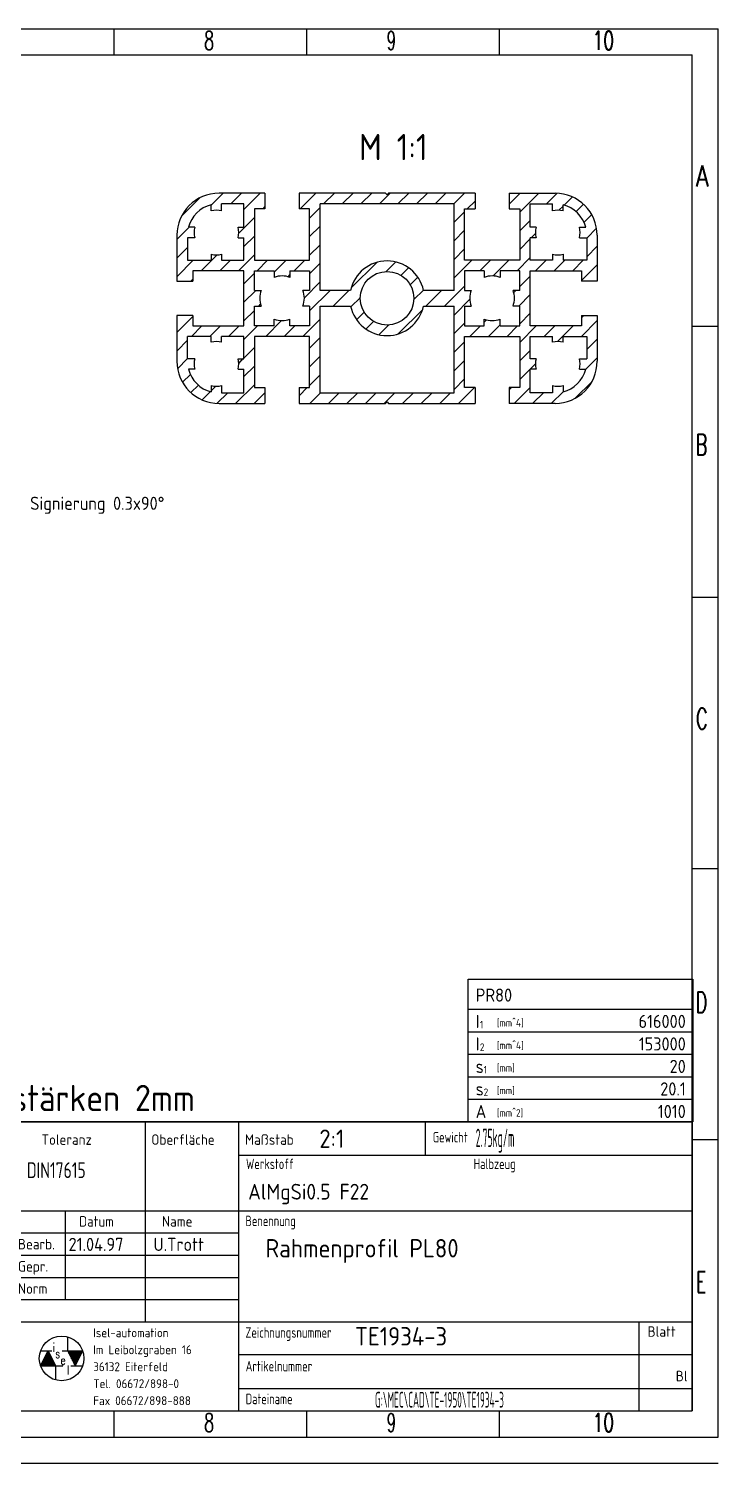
# Model space of a CAD drawing. Extents: x 185 to 378, y -100 to 37.
# Drawn here: x 312.2 to 377.8, y -99.5 to 37 of the extents above; entities that cross this region are included whole.
import ezdxf
from ezdxf.enums import TextEntityAlignment as Align

# ---------------------------------------------------------------- set-up
doc = ezdxf.new("R2010")
doc.units = 0
doc.header["$LTSCALE"] = 0.5
doc.linetypes.add('AUSGEZOGEN', pattern=[0])
doc.layers.get('0').update_dxf_attribs({"linetype": 'CONTINUOUS'})
for name, color, linetype in [('5', 3, 'CONTINUOUS'), ('6', 2, 'CONTINUOUS'), ('8', 1, 'CONTINUOUS'), ('BLATT', 141, 'AUSGEZOGEN'), ('RAHM3', 2, 'CONTINUOUS'), ('RAHM5', 7, 'CONTINUOUS')]:
    doc.layers.add(name, color=color, linetype=linetype)
doc.styles.add('SIMPLEX', font='simplex')
doc.styles.get("Standard").update_dxf_attribs({"font": 'geniso.shx', "width": 0.99})

# ---------------------------------------------------------------- blocks, each defined once
blk = doc.blocks.new('ISEL')
at = {"layer": 'BLATT', "color": 141, "linetype": 'CONTINUOUS'}
for p, q in [((-129.54, 54.99), (-129.54, 21.15)), ((-104.14, 54.99), (-104.14, 16.92)), ((-50.8, 54.99), (-50.8, 48.66)), ((-86.36, 48.66), (0, 48.66)), ((-175.26, 38.07), (-175.26, 0)), ((-149.86, 38.07), (-149.86, 0)), ((-137.16, 38.07), (-137.16, 0)), ((-182.88, 33.84), (-86.36, 33.84)), ((-182.88, 29.61), (-86.36, 29.61)), ((-182.88, 25.38), (-86.36, 25.38)), ((-182.88, 21.15), (-129.54, 21.15)), ((-129.54, 21.15), (-129.54, 0)), ((-129.54, 21.15), (-86.36, 21.15)), ((-182.88, 16.92), (-129.54, 16.92)), ((-10.16, 16.92), (-10.16, 0)), ((-118.85, 11.38), (-118.85, 14.04)), ((-182.88, 12.69), (-129.54, 12.69)), ((-124.03, 8.54), (-122.62, 11.38)), ((-124.03, 11.38), (-121.86, 11.38)), ((-122.79, 11.04), (-122.79, 8.54)), ((-122.62, 11.38), (-122.62, 8.54)), ((-122.62, 11.38), (-121.2, 8.54)), ((-122.45, 11.04), (-122.45, 8.54)), ((-119.94, 11.38), (-116.02, 11.38)), ((-118.85, 11.38), (-117.44, 8.54)), ((-118.63, 10.92), (-118.63, 11.38)), ((-118.46, 10.58), (-118.46, 11.38)), ((-118.29, 10.24), (-118.29, 11.38)), ((-118.12, 9.9), (-118.12, 11.38)), ((-117.95, 9.56), (-117.95, 11.38)), ((-117.78, 9.22), (-117.78, 11.38)), ((-117.61, 8.88), (-117.61, 11.38)), ((-117.44, 8.54), (-116.02, 11.38)), ((-117.44, 8.54), (-117.44, 11.38)), ((-117.27, 8.88), (-117.27, 11.38)), ((-117.1, 9.22), (-117.1, 11.38)), ((-116.93, 9.56), (-116.93, 11.38)), ((-116.76, 9.9), (-116.76, 11.38)), ((-116.59, 10.24), (-116.59, 11.38)), ((-116.42, 10.58), (-116.42, 11.38)), ((-116.25, 10.92), (-116.25, 11.38)), ((-182.88, 8.46), (-129.54, 8.46)), ((-124.03, 8.54), (-119.77, 8.54)), ((-123.81, 9), (-123.81, 8.54)), ((-123.64, 9.34), (-123.64, 8.54)), ((-123.47, 9.68), (-123.47, 8.54)), ((-123.3, 10.02), (-123.3, 8.54)), ((-123.13, 10.36), (-123.13, 8.54)), ((-122.96, 10.7), (-122.96, 8.54)), ((-122.28, 10.7), (-122.28, 8.54)), ((-122.11, 10.36), (-122.11, 8.54)), ((-121.94, 10.02), (-121.94, 8.54)), ((-121.77, 9.68), (-121.77, 8.54)), ((-121.6, 9.34), (-121.6, 8.54)), ((-121.43, 9), (-121.43, 8.54)), ((-121.2, 8.54), (-121.2, 5.88)), ((-118.27, 8.54), (-116.02, 8.54)), ((-86.36, 10.69), (0, 10.69)), ((-182.88, 4.23), (-129.54, 4.23)), ((-182.88, 0), (-182.88, 4.23)), ((-86.36, 4.23), (0, 4.23))]:
    blk.add_line(p, q, dxfattribs=at)
at = {"layer": 'BLATT', "color": 141}
for p, q in [((-86.36, 54.99), (-86.36, 0)), ((-182.88, 38.07), (0, 38.07)), ((-119.38, 38.07), (-119.38, 21.15)), ((-129.54, 16.92), (0, 16.92))]:
    blk.add_line(p, q, dxfattribs=at)
at = {"layer": 'BLATT', "color": 141, "linetype": 'CONTINUOUS'}
blk.add_circle((-120.03, 9.96), 4.25, dxfattribs=at)
at = {"layer": 'RAHM5'}
for p, q in [((-182.88, 54.99), (0, 54.99)), ((0, 54.99), (0, 0))]:
    blk.add_line(p, q, dxfattribs=at)
blk.add_lwpolyline([(-182.88, 0), (0, 0), (0, 54.99), (-182.88, 54.99)], close=True, dxfattribs=at)
at = {"layer": 'BLATT', "color": 141, "linetype": 'CONTINUOUS'}
for s, height, p in [('Das Urheberrecht dieser Zeichnung', 2.2, (-181.19, 52.05)), ('Toleranz', 2, (-123.84, 50.6)), ('Oberfläche', 2, (-102.95, 50.6)), ('Maßstab', 2, (-85.14, 50.6)), ('verbleibt der Firma Isel-automation.', 2.2, (-181.19, 47.87)), ('Vervielfältigungen sind ohne unsere', 2.2, (-181.19, 43.69)), ('Genehmigung nicht gestattet.', 2.2, (-181.19, 39.51)), ('Bearb.', 2, (-128.34, 30.71)), ('Gepr.', 2, (-128.34, 26.48)), ('Norm', 2, (-128.34, 22.25)), ('Isel-automation', 1.7, (-114, 13.99)), ('Im Leibolzgraben 16', 1.7, (-114, 10.76)), ('36132 Eiterfeld', 1.7, (-114, 7.53)), ('Tel. 06672/898-0', 1.7, (-114, 4.3)), ('Name', 2, (-136.58, 1.2)), ('Fax 06672/898-888', 1.7, (-114, 1.07))]:
    blk.add_text(s, height=height, dxfattribs=at).set_placement(p)
at = {"layer": 'BLATT', "color": 141, "linetype": 'CONTINUOUS', "width": 0.8}
for s, p in [('Gewicht', (-49.38, 51.07)), ('Werkstoff', (-84.93, 45.98)), ('Halbzeug', (-41.59, 45.98)), ('Benennung', (-85.03, 35.13)), ('Zeichnungsnummer', (-85.03, 13.9)), ('Artikelnummer', (-84.99, 7.49)), ('Dateiname', (-84.99, 1.25))]:
    blk.add_text(s, height=2, dxfattribs=at).set_placement(p)
at = {"layer": 'BLATT', "color": 141, "linetype": 'CONTINUOUS', "width": 0.983632}
blk.add_text('Datum', height=2, dxfattribs=at).set_placement((-113.39, 35.04), align=Align.CENTER)
at = {"layer": 'BLATT', "color": 141, "linetype": 'CONTINUOUS'}
blk.add_text('Name', height=2, dxfattribs=at).set_placement((-95.12, 35.04), align=Align.RIGHT)
for s, p in [('Blatt', (-5.79, 14.07)), ('Bl', (-1.98, 5.61)), ('Zust.', (-178.89, 1.2)), ('Änderung', (-167.28, 1.2)), ('Datum', (-143.87, 1.2))]:
    blk.add_text(s, height=2, dxfattribs=at).set_placement(p, align=Align.CENTER)
at = {"layer": 'BLATT', "color": 141, "linetype": 'CONTINUOUS', "style": 'SIMPLEX'}
for s, p, p2 in [('i', (-121.59, 11.19), (-121.42, 11.19)), ('s', (-121.21, 10.01), (-120.32, 10.01)), ('e', (-120.24, 8.77), (-119.27, 8.77)), ('l', (-119.1, 6.92), (-119.1, 6.92))]:
    blk.add_text(s, height=1.7, dxfattribs=at).set_placement(p, p2, align=Align.FIT)
at = {"layer": 'RAHM3'}
for tag, p, height in [('GEN-TITLE-SCA{5.42}', (-70.96, 50.01), 3.5), ('GEN-TITLE-POSI{2.20}', (-41.2, 50.17), 3.5), ('GEN-TITLE-NORM1{14.84}', (-84.51, 40.19), 3), ('GEN-TITLE-NORM2{14.89}', (-34.12, 40.06), 3), ('GEN-TITLE-DAT{5.44}', (-118.7, 30.41), 2.5), ('GEN-TITLE-NAME{5}', (-102.53, 30.41), 2.5), ('GEN-TITLE-DES1{15.54}', (-81.21, 29.17), 3.5), ('GEN-TITLE-CHKD{5.41}', (-118.55, 26.18), 2.5), ('GEN-TITLE-CHKM{5}', (-102.06, 26.49), 2.5), ('GEN-TITLE-DES2{21.21}', (-80.71, 21.17), 3.5), ('GEN-TITLE-NR{13.37}', (-64.18, 12.42), 3.5), ('GEN-TITLE-QTY{4.38}', (-65.67, 5.77), 3.5), ('GEN-TITLE-PLOT{2.94}', (-9.6, 0.52), 3)]:
    blk.add_attdef(tag, p, '', height=height, dxfattribs=at)
at = {"layer": 'RAHM3', "width": 0.8}
for tag, p in [('GEN-TITLE-MAT1{11.15}', (-126.65, 44.28)), ('GEN-TITLE-MAT2{11.09}', (-126.65, 40.55))]:
    blk.add_attdef(tag, p, '', height=3, dxfattribs=at)
blk.add_attdef('GEN-TITLE-SHEET{2.62}', text='', height=3, dxfattribs=at).set_placement((0.68, 10.73), align=Align.CENTER)
at = {"layer": 'RAHM3'}
blk.add_attdef('GEN-TITLE-DWG{8.92}', text='', height=3, dxfattribs=at).set_placement((-48.09, 0.6), align=Align.CENTER)
blk = doc.blocks.new('A3')
at = {"color": 7, "linetype": 'AUSGEZOGEN'}
for p, q in [((-371.8, 263), (5, 263)), ((5, -5), (5, 263)), ((-366.8, 258), (0, 258)), ((0, 0), (0, 258)), ((-366.8, 0), (0, 0)), ((-371.8, -5), (5, -5))]:
    blk.add_line(p, q, dxfattribs=at)
at = {"color": 56, "linetype": 'AUSGEZOGEN'}
blk.add_line((-371.8, -10), (5, -10), dxfattribs=at)
at = {"layer": 'BLATT'}
for p, q in [((-110.04, 258), (-110.04, 263)), ((-73.36, 258), (-73.36, 263)), ((-36.68, 258), (-36.68, 263)), ((0, 206.4), (5, 206.4)), ((0, 154.8), (5, 154.8)), ((0, 103.2), (5, 103.2)), ((0, 51.6), (5, 51.6)), ((-110.04, -5), (-110.04, 0)), ((-73.36, -5), (-73.36, 0)), ((-36.68, -5), (-36.68, 0))]:
    blk.add_line(p, q, dxfattribs=at)
at = {"layer": 'BLATT', "style": 'SIMPLEX'}
for s, height, width, p, p2 in [('8', 3.5, 0.8, (-92.89, 259), (-91.02, 259)), ('9', 3.5, 0.8, (-58.13, 259), (-56.39, 259)), ('10', 3.5, 0.826667, (-18.97, 259), (-14.84, 259)), ('A', 4, 0.8, (0.72, 232.94), (3.16, 232.94)), ('B', 4, 0.8, (0.72, 181.84), (2.85, 181.84)), ('C', 4, 0.8, (0.72, 129.71), (3.01, 129.71)), ('D', 4, 0.8, (0.72, 75.75), (2.85, 75.75)), ('E', 4, 0.8, (0.72, 22.53), (2.7, 22.53)), ('8', 3.5, 0.8, (-92.89, -4), (-91.02, -4)), ('9', 3.5, 0.8, (-58.13, -4), (-56.39, -4)), ('10', 3.5, 0.826667, (-18.97, -4), (-14.84, -4))]:
    blk.add_text(s, height=height, dxfattribs=dict(at, width=width)).set_placement(p, p2, align=Align.FIT)
blk = doc.blocks.new('*X2')
at = {"color": 0}
for p, q in [((326.74, 19.15), (328.49, 20.9)), ((329.56, 20.2), (330.7, 21.34)), ((331.46, 20.34), (332.46, 21.34)), ((332.68, 19.79), (334.23, 21.34)), ((338.03, 19.84), (339.53, 21.34)), ((340.3, 20.34), (341.3, 21.34)), ((342.07, 20.34), (343.07, 21.34)), ((343.84, 20.34), (344.84, 21.34)), ((345.61, 20.34), (346.61, 21.34)), ((347.37, 20.34), (348.37, 21.34)), ((349.14, 20.34), (350.14, 21.34)), ((350.91, 20.34), (351.91, 21.34)), ((352.68, 20.34), (353.68, 21.34)), ((353.94, 19.84), (354.68, 20.57)), ((357.93, 20.29), (358.98, 21.34)), ((358.93, 19.52), (360.75, 21.34)), ((361.52, 20.34), (362.51, 21.33)), ((363.16, 20.21), (363.94, 20.99)), ((334.5, 19.84), (334.68, 20.02)), ((338.93, 18.96), (339.93, 19.96)), ((352.68, 18.57), (353.68, 19.57)), ((362.66, 19.71), (363.06, 20.11)), ((364.3, 19.58), (365, 20.29)), ((365.04, 18.56), (365.79, 19.3)), ((326.31, 16.95), (327.45, 18.09)), ((332.18, 17.52), (333.68, 19.02)), ((338.93, 17.2), (339.93, 18.2)), ((352.68, 16.8), (353.68, 17.8)), ((358.93, 17.75), (359.93, 18.75)), ((365.31, 17.05), (366.25, 18)), ((332.68, 16.25), (333.68, 17.25)), ((338.93, 15.43), (339.93, 16.43)), ((358.93, 15.98), (359.93, 16.98)), ((360.03, 17.09), (360.43, 17.49)), ((326.31, 15.18), (327.31, 16.18)), ((328.62, 13.96), (330.12, 15.46)), ((332.16, 13.96), (333.68, 15.48)), ((352.68, 15.04), (353.68, 16.04)), ((358.68, 13.96), (359.93, 15.22)), ((365.31, 15.29), (366.31, 16.29)), ((326.31, 13.41), (327.86, 14.96)), ((330.39, 13.96), (331.39, 14.96)), ((332.68, 12.71), (333.68, 13.71)), ((333.93, 13.96), (334.93, 14.96)), ((335.56, 13.82), (336.69, 14.96)), ((337.46, 13.96), (338.46, 14.96)), ((338.93, 13.66), (339.93, 14.66)), ((342.89, 12.32), (345.32, 14.75)), ((346.23, 13.89), (347.13, 14.79)), ((347.63, 13.52), (348.35, 14.24)), ((352.68, 13.27), (354.37, 14.96)), ((355.14, 13.96), (356.14, 14.96)), ((356.41, 13.46), (357.91, 14.96)), ((360.44, 13.96), (361.44, 14.96)), ((362.21, 13.96), (363.21, 14.96)), ((363.98, 13.96), (364.98, 14.96)), ((364.81, 13.02), (366.31, 14.52)), ((327.62, 12.96), (327.81, 13.14)), ((336.88, 13.38), (337.06, 13.55)), ((338.43, 11.39), (339.93, 12.89)), ((348.5, 12.63), (349.23, 13.35)), ((351.77, 10.59), (353.68, 12.5)), ((358.93, 12.45), (359.93, 13.45)), ((332.68, 10.95), (333.82, 12.09)), ((338.93, 10.13), (340.89, 12.09)), ((341.16, 10.59), (342.66, 12.09)), ((342.85, 10.51), (343.76, 11.42)), ((348.85, 11.21), (349.77, 12.12)), ((350, 10.59), (351.5, 12.09)), ((352.68, 9.73), (354.18, 11.24)), ((358.36, 11.88), (358.57, 12.09)), ((358.84, 10.59), (359.93, 11.68)), ((326.31, 8.11), (327.81, 9.61)), ((332.68, 9.18), (333.68, 10.18)), ((334.09, 10.59), (334.26, 10.76)), ((343.4, 9.29), (344.12, 10.02)), ((347.36, 7.95), (349.7, 10.28)), ((358.93, 8.91), (359.93, 9.91)), ((364.81, 9.48), (365.03, 9.71)), ((327.68, 7.71), (328.68, 8.71)), ((329.44, 7.71), (330.44, 8.71)), ((331.21, 7.71), (332.21, 8.71)), ((332.68, 7.41), (333.98, 8.71)), ((334.75, 7.71), (336.25, 9.21)), ((336.52, 7.71), (337.52, 8.71)), ((338.28, 7.71), (339.93, 9.36)), ((344.29, 8.41), (345.01, 9.14)), ((345.52, 7.87), (346.43, 8.79)), ((352.68, 7.97), (353.68, 8.97)), ((354.19, 7.71), (355.19, 8.71)), ((355.56, 9.07), (355.76, 9.28)), ((355.96, 7.71), (357.06, 8.8)), ((357.73, 7.71), (358.73, 8.71)), ((358.93, 7.14), (360.5, 8.71)), ((361.26, 7.71), (362.26, 8.71)), ((362.53, 7.21), (364.03, 8.71)), ((364.8, 7.71), (366.31, 9.22)), ((326.31, 6.34), (327.31, 7.34)), ((338.93, 6.59), (339.93, 7.59)), ((352.68, 6.2), (353.68, 7.2)), ((365.31, 6.45), (366.31, 7.45)), ((326.37, 4.63), (327.32, 5.59)), ((332.18, 5.14), (332.62, 5.59)), ((332.68, 5.64), (333.68, 6.64)), ((338.93, 4.82), (339.93, 5.82)), ((358.93, 5.38), (359.93, 6.38)), ((365.21, 4.58), (366.31, 5.68)), ((332.68, 3.88), (333.68, 4.88)), ((352.68, 4.43), (353.68, 5.43)), ((358.93, 3.61), (360.43, 5.11)), ((326.84, 3.34), (327.58, 4.08)), ((327.63, 2.36), (328.34, 3.07)), ((329.56, 2.52), (330, 2.96)), ((331.91, 1.34), (333.68, 3.11)), ((337.93, 2.05), (338.71, 2.84)), ((338.93, 3.05), (339.93, 4.05)), ((352.68, 2.66), (353.68, 3.66)), ((353.12, 1.34), (354.62, 2.84)), ((357.93, 2.61), (358.16, 2.84)), ((358.43, 1.34), (359.93, 2.84)), ((364.21, 1.82), (365.82, 3.43)), ((328.71, 1.67), (329.49, 2.45)), ((330.14, 1.34), (331.14, 2.34)), ((333.68, 1.34), (334.68, 2.34)), ((338.98, 1.34), (339.98, 2.34)), ((340.75, 1.34), (341.75, 2.34)), ((342.52, 1.34), (343.52, 2.34)), ((344.28, 1.34), (345.28, 2.34)), ((346.05, 1.34), (347.05, 2.34)), ((347.82, 1.34), (348.82, 2.34)), ((349.59, 1.34), (350.59, 2.34)), ((351.35, 1.34), (352.35, 2.34)), ((360.19, 1.34), (361.19, 2.34)), ((361.96, 1.34), (363.06, 2.43))]:
    blk.add_line(p, q, dxfattribs=at)
blk = doc.blocks.new('GEFBINFB')
at = {"color": 0, "linetype": 'BYBLOCK'}
for p, q in [((0, 0), (0, 38)), ((0, 38), (59.86, 38)), ((59.86, 38), (59.86, 0)), ((0, 30), (59.86, 30)), ((0, 24), (59.86, 24)), ((0, 18), (59.86, 18)), ((0, 12), (59.86, 12)), ((0, 6), (59.86, 6)), ((0, 0), (59.86, 0))]:
    blk.add_line(p, q, dxfattribs=at)
for s, height, p in [('I', 3.5, (2, 25)), ('1', 2, (3.12, 24.88)), ('[mm^ 4]', 2, (7.64, 25.36)), ('I', 3.5, (2, 19)), ('2', 2, (3.12, 18.88)), ('[mm^ 4]', 2, (7.64, 19.36)), ('s', 3.5, (2, 13)), ('[mm]', 2, (7.64, 13.36)), ('1', 2, (4.12, 12.88)), ('s', 3.5, (2, 7)), ('2', 2, (4.12, 6.88)), ('[mm]', 2, (7.64, 7.36)), ('A', 3.5, (2, 1)), ('[mm^ 2]', 2, (7.64, 1.36))]:
    blk.add_text(s, height=height, dxfattribs=at).set_placement(p)
blk.add_attdef('GEFBI-TEXT{16}', (2, 32), '', height=3.5, dxfattribs=at)
for tag, p in [('GEFBI-I1', (58, 25)), ('GEFBI-I2', (58, 19)), ('GEFBI-S1', (58, 13)), ('GEFBI-S2', (58, 7)), ('GEFBI-A', (58, 1))]:
    blk.add_attdef(tag, text='', height=3.5, dxfattribs=at).set_placement(p, align=Align.RIGHT)
at = {"color": 0, "linetype": 'BYBLOCK', "flags": 1}
blk.add_attdef('GEFBI-ALPHA', text='', height=3.5, dxfattribs=at).set_placement((58, -5), align=Align.RIGHT)

msp = doc.modelspace()

# ---------------------------------------------------------------- linework, layer by layer
for p, q in [((334.68, 21.336), (330.305, 21.336)), ((334.68, 21.336), (334.68, 19.836)), ((346.155, 21.336), (337.93, 21.336)), ((337.93, 21.336), (337.93, 19.836)), ((346.305, 21.186), (346.155, 21.336)), ((346.455, 21.336), (346.305, 21.186)), ((350.305, 21.336), (346.455, 21.336)), ((354.68, 21.336), (350.305, 21.336)), ((354.68, 21.336), (354.68, 19.836)), ((357.93, 21.336), (362.305, 21.336)), ((357.93, 21.336), (357.93, 19.836)), ((329.555, 19.652), (329.555, 20.241)), ((330.555, 19.652), (330.555, 20.336)), ((332.68, 20.336), (330.555, 20.336)), ((332.68, 18.086), (332.68, 20.336)), ((333.68, 19.836), (333.68, 14.961)), ((334.68, 19.836), (333.68, 19.836)), ((338.93, 19.836), (337.93, 19.836)), ((338.93, 14.961), (338.93, 19.836)), ((352.68, 20.336), (339.93, 20.336)), ((339.93, 12.086), (339.93, 20.336)), ((352.68, 12.086), (352.68, 20.336)), ((353.68, 14.961), (353.68, 19.836)), ((353.68, 19.836), (354.68, 19.836)), ((357.93, 19.836), (358.93, 19.836)), ((358.93, 19.836), (358.93, 14.961)), ((359.93, 20.336), (362.055, 20.336)), ((359.93, 18.086), (359.93, 20.336)), ((362.055, 19.652), (362.055, 20.336)), ((363.055, 19.652), (363.055, 20.241)), ((327.99, 18.086), (327.4, 18.086)), ((332.12, 18.086), (332.68, 18.086)), ((360.49, 18.086), (359.93, 18.086)), ((364.62, 18.086), (365.21, 18.086)), ((326.305, 17.336), (326.305, 12.961)), ((327.99, 17.086), (327.305, 17.086)), ((327.305, 17.086), (327.305, 14.961)), ((332.12, 17.086), (332.68, 17.086)), ((332.68, 14.961), (332.68, 17.086)), ((359.93, 14.961), (359.93, 17.086)), ((360.49, 17.086), (359.93, 17.086)), ((364.62, 17.086), (365.305, 17.086)), ((365.305, 17.086), (365.305, 14.961)), ((366.305, 17.336), (366.305, 12.961)), ((329.555, 15.521), (329.555, 14.961)), ((330.555, 15.521), (330.555, 14.961)), ((362.055, 15.521), (362.055, 14.961)), ((363.055, 15.521), (363.055, 14.961)), ((327.305, 14.961), (329.555, 14.961)), ((332.68, 13.961), (327.805, 13.961)), ((327.805, 13.961), (327.805, 12.961)), ((330.555, 14.961), (332.68, 14.961)), ((332.68, 8.711), (332.68, 13.961)), ((333.68, 14.961), (338.93, 14.961)), ((333.68, 13.961), (335.555, 13.961)), ((333.68, 12.086), (333.68, 13.961)), ((335.555, 13.961), (335.555, 13.325)), ((337.055, 13.961), (338.93, 13.961)), ((337.055, 13.961), (337.055, 13.325)), ((338.93, 13.961), (338.93, 12.086)), ((358.93, 14.961), (353.68, 14.961)), ((353.68, 13.961), (353.68, 12.086)), ((355.555, 13.961), (353.68, 13.961)), ((355.555, 13.961), (355.555, 13.325)), ((357.055, 13.961), (357.055, 13.325)), ((358.93, 13.961), (357.055, 13.961)), ((358.93, 12.086), (358.93, 13.961)), ((362.055, 14.961), (359.93, 14.961)), ((359.93, 8.711), (359.93, 13.961)), ((359.93, 13.961), (364.805, 13.961)), ((365.305, 14.961), (363.055, 14.961)), ((364.805, 13.961), (364.805, 12.961)), ((326.305, 12.961), (327.805, 12.961)), ((366.305, 12.961), (364.805, 12.961)), ((333.68, 12.086), (334.317, 12.086)), ((338.93, 12.086), (338.293, 12.086)), ((342.835, 12.086), (339.93, 12.086)), ((352.68, 12.086), (349.775, 12.086)), ((353.68, 12.086), (354.317, 12.086)), ((358.93, 12.086), (358.293, 12.086)), ((326.305, 9.711), (326.305, 5.336)), ((327.805, 9.711), (326.305, 9.711)), ((327.805, 9.711), (327.805, 8.711)), ((333.68, 8.711), (333.68, 10.586)), ((333.68, 10.586), (334.317, 10.586)), ((338.93, 10.586), (338.293, 10.586)), ((338.93, 10.586), (338.93, 8.711)), ((339.93, 2.336), (339.93, 10.586)), ((339.93, 10.586), (342.835, 10.586)), ((349.775, 10.586), (352.68, 10.586)), ((352.68, 2.336), (352.68, 10.586)), ((353.68, 10.586), (353.68, 8.711)), ((353.68, 10.586), (354.317, 10.586)), ((358.93, 10.586), (358.293, 10.586)), ((358.93, 8.711), (358.93, 10.586)), ((364.805, 9.711), (364.805, 8.711)), ((364.805, 9.711), (366.305, 9.711)), ((366.305, 9.711), (366.305, 5.336)), ((327.805, 8.711), (332.68, 8.711)), ((335.555, 8.711), (333.68, 8.711)), ((335.555, 8.711), (335.555, 9.348)), ((337.055, 8.711), (337.055, 9.348)), ((338.93, 8.711), (337.055, 8.711)), ((353.68, 8.711), (355.555, 8.711)), ((355.555, 8.711), (355.555, 9.348)), ((357.055, 8.711), (357.055, 9.348)), ((357.055, 8.711), (358.93, 8.711)), ((364.805, 8.711), (359.93, 8.711)), ((329.555, 7.711), (327.305, 7.711)), ((327.305, 5.586), (327.305, 7.711)), ((329.555, 7.152), (329.555, 7.711)), ((332.68, 7.711), (330.555, 7.711)), ((330.555, 7.152), (330.555, 7.711)), ((332.68, 5.586), (332.68, 7.711)), ((338.93, 7.711), (333.68, 7.711)), ((333.68, 7.711), (333.68, 2.836)), ((338.93, 2.836), (338.93, 7.711)), ((353.68, 2.836), (353.68, 7.711)), ((353.68, 7.711), (358.93, 7.711)), ((358.93, 7.711), (358.93, 2.836)), ((359.93, 7.711), (362.055, 7.711)), ((359.93, 5.586), (359.93, 7.711)), ((362.055, 7.152), (362.055, 7.711)), ((363.055, 7.152), (363.055, 7.711)), ((363.055, 7.711), (365.305, 7.711)), ((365.305, 7.711), (365.305, 5.586)), ((327.99, 5.586), (327.305, 5.586)), ((332.12, 5.586), (332.68, 5.586)), ((360.49, 5.586), (359.93, 5.586)), ((364.62, 5.586), (365.305, 5.586)), ((327.99, 4.586), (327.4, 4.586)), ((332.12, 4.586), (332.68, 4.586)), ((332.68, 2.336), (332.68, 4.586)), ((360.49, 4.586), (359.93, 4.586)), ((359.93, 2.336), (359.93, 4.586)), ((364.62, 4.586), (365.21, 4.586)), ((329.555, 3.021), (329.555, 2.432)), ((330.555, 3.021), (330.555, 2.336)), ((333.68, 2.836), (334.68, 2.836)), ((334.68, 2.836), (334.68, 1.336)), ((337.93, 2.836), (337.93, 1.336)), ((337.93, 2.836), (338.93, 2.836)), ((354.68, 2.836), (353.68, 2.836)), ((354.68, 2.836), (354.68, 1.336)), ((357.93, 2.836), (357.93, 1.336)), ((358.93, 2.836), (357.93, 2.836)), ((362.055, 3.021), (362.055, 2.336)), ((363.055, 3.021), (363.055, 2.432)), ((330.555, 2.336), (332.68, 2.336)), ((339.93, 2.336), (352.68, 2.336)), ((346.155, 1.336), (346.305, 1.486)), ((346.305, 1.486), (346.455, 1.336)), ((362.055, 2.336), (359.93, 2.336)), ((330.305, 1.336), (334.68, 1.336)), ((337.93, 1.336), (342.305, 1.336)), ((342.305, 1.336), (346.155, 1.336)), ((346.455, 1.336), (350.305, 1.336)), ((350.305, 1.336), (354.68, 1.336)), ((362.305, 1.336), (357.93, 1.336))]:
    msp.add_line(p, q)
msp.add_circle((346.305, 11.336), 2.55)
for centre, radius, start, end in [((330.305, 17.336), 4, 90, 180), ((362.305, 17.336), 4, 0, 90), ((330.305, 17.336), 3, 104.47751, 165.52249), ((330.055, 17.586), 2.125, 76.39104, 103.60896), ((362.555, 17.586), 2.125, 76.39104, 103.60896), ((362.305, 17.336), 3, 14.47751, 75.52249), ((330.055, 17.586), 2.125, 166.39104, 193.60896), ((330.055, 17.586), 2.125, 346.39104, 13.60896), ((362.555, 17.586), 2.125, 166.39104, 193.60896), ((362.555, 17.586), 2.125, 346.39104, 13.60896), ((330.055, 17.586), 2.125, 256.39104, 283.60896), ((362.555, 17.586), 2.125, 256.39104, 283.60896), ((346.305, 11.336), 3.55, 12.19665, 167.80335), ((336.305, 11.336), 2.125, 69.33268, 110.66732), ((356.305, 11.336), 2.125, 69.33268, 110.66732), ((336.305, 11.336), 2.125, 159.33268, 200.66732), ((336.305, 11.336), 2.125, 339.33268, 20.66732), ((356.305, 11.336), 2.125, 159.33268, 200.66732), ((356.305, 11.336), 2.125, 339.33268, 20.66732), ((346.305, 11.336), 3.55, 192.19665, 347.80335), ((336.305, 11.336), 2.125, 249.33268, 290.66732), ((356.305, 11.336), 2.125, 249.33268, 290.66732), ((330.055, 5.086), 2.125, 76.39104, 103.60896), ((362.555, 5.086), 2.125, 76.39104, 103.60896), ((330.055, 5.086), 2.125, 166.39104, 193.60896), ((330.055, 5.086), 2.125, 346.39104, 13.60896), ((362.555, 5.086), 2.125, 166.39104, 193.60896), ((362.555, 5.086), 2.125, 346.39104, 13.60896), ((330.305, 5.336), 4, 180, 270), ((330.305, 5.336), 3, 194.47751, 255.52249), ((362.305, 5.336), 4, 270, 0), ((362.305, 5.336), 3, 284.47751, 345.52249), ((330.055, 5.086), 2.125, 256.39104, 283.60896), ((362.555, 5.086), 2.125, 256.39104, 283.60896)]:
    msp.add_arc(centre, radius, start, end)
at = {"layer": '5'}
msp.add_lwpolyline([(305.264, -14.533, 0, 0.418, 0), (306.238, -13.749, 0, 0, 0), (312.025, -9.097, 0, 0, 0), (325.62, -9.097, 0, 0, 0)], format="xyseb", dxfattribs=at)

# ---------------------------------------------------------------- block references
at = {"xscale": 0.5, "yscale": 0.5, "zscale": 0.5}
msp.add_blockref('A3', (375.337, -94.515), dxfattribs=at)
ref = msp.add_blockref('ISEL', (375.337, -94.515), dxfattribs=dict(xscale=0.5, yscale=0.5, zscale=0.5))
ref.add_attrib('GEN-TITLE-DWG{8.92}', 'G:\\MEC\\CAD\\TE-1950\\TE1934-3', dxfattribs={"layer": 'RAHM3', "height": 1.5, "width": 0.474463}).set_placement((351.292, -94.217), align=Align.CENTER)
ref.add_attrib('GEN-TITLE-SCA{5.42}', '2:1', (339.857, -69.507), dxfattribs={"layer": 'RAHM3', "height": 1.75})
ref.add_attrib('GEN-TITLE-DAT{5.44}', '21.04.97', (315.986, -79.31), dxfattribs={"layer": 'RAHM3', "height": 1.25})
ref.add_attrib('GEN-TITLE-NAME{5}', 'U.Trott', (324.07, -79.31), dxfattribs={"layer": 'RAHM3', "height": 1.25})
ref.add_attrib('GEN-TITLE-POSI{2.20}', '2.75kg/m', (354.737, -69.428), dxfattribs={"layer": 'RAHM3', "height": 1.75, "width": 0.426221})
ref.add_attrib('GEN-TITLE-DES1{15.54}', 'Rahmenprofil PL80', (334.733, -79.927), dxfattribs={"layer": 'RAHM3', "height": 1.75})
ref.add_attrib('GEN-TITLE-NR{13.37}', 'TE1934-3', (343.247, -88.306), dxfattribs={"layer": 'RAHM3', "height": 1.75})
ref.add_attrib('GEN-TITLE-NORM1{14.84}', 'AlMgSi0.5 F22', (333.081, -74.421), dxfattribs={"layer": 'RAHM3', "height": 1.5})
ref.add_attrib('GEN-TITLE-MAT1{11.15}', 'DIN17615', (312.012, -72.374), dxfattribs={"layer": 'RAHM3', "height": 1.5, "width": 0.8})
at = {"layer": '6', "xscale": 0.3571428571428571, "yscale": 0.3571428571428571, "zscale": 0.3571428571428571}
msp.add_blockref('GEFBINFB', (354.024, -67.02), dxfattribs=at).add_auto_attribs({'GEFBI-TEXT{16}': 'PR80', 'GEFBI-I1': '616000', 'GEFBI-S1': '20', 'GEFBI-A': '1010', 'GEFBI-I2': '153000', 'GEFBI-S2': '20.1'})
at = {"layer": '8'}
msp.add_blockref('*X2', (0, 0), dxfattribs=at)

# ---------------------------------------------------------------- texts
at = {"layer": '6', "width": 0.99}
for s, p in [('M 1:1', (343.633, 24.473)), ('nichtbemaßte Wandstärken 2mm', (283.846, -66.007))]:
    msp.add_text(s, height=2.5, dxfattribs=at).set_placement(p)
at = {"layer": '6'}
msp.add_text('Signierung 0.3x90%%d', height=1.25, dxfattribs=at).set_placement((312.325, -8.797))

doc.saveas('drawing.dxf')
